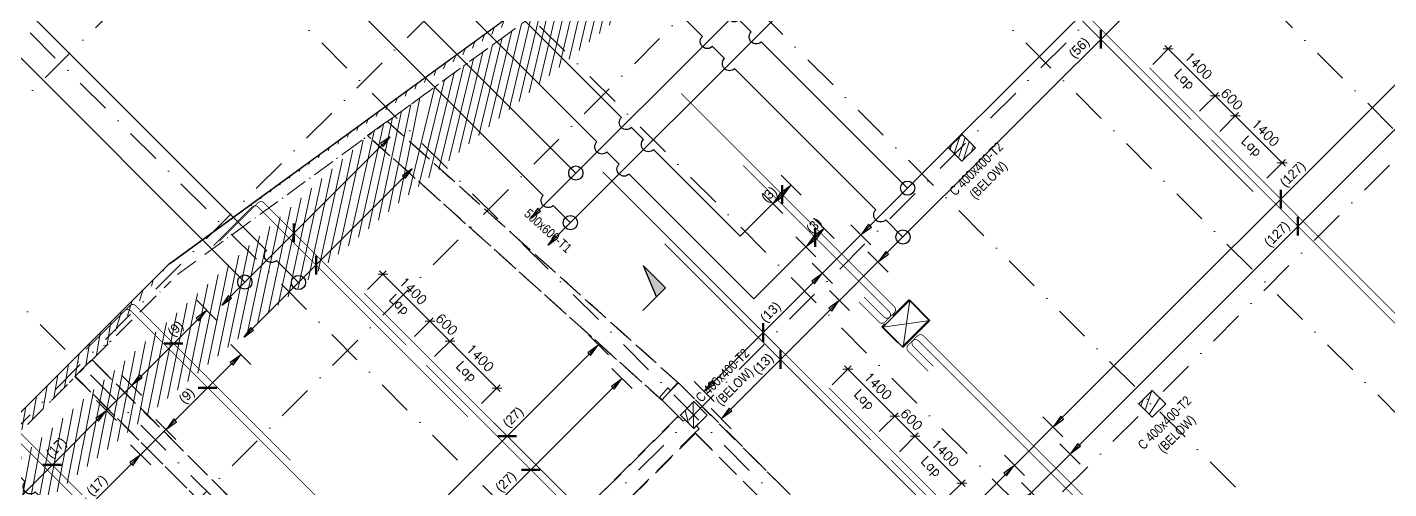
# Model space of a CAD drawing. Extents: x 660761725 to 1323371458, y 2734871439 to 5470067957.
# Drawn here: x 661740291 to 661769008, y 2735043546 to 2735053283 of the extents above; entities that cross this region are included whole.
import ezdxf

# ---------------------------------------------------------------- set-up
doc = ezdxf.new("R2010")
doc.units = 0
for name, pattern in [('AXES', [1.95, 1.2, -0.25, 0.25, -0.25]), ('Hidden', [714.375, 476.25, -238.125]), ('sbp_axis_short', [10, 5, -2.5, 0, -2.5])]:
    doc.linetypes.add(name, pattern=pattern)
doc.layers.add('A-DETL', color=5, linetype='Continuous', lineweight=9, true_color=0x0000ff)
for name, color, linetype, lineweight in [('A-FLOR-PATT', 7, 'Continuous', 15), ('A-GENM', 7, 'Continuous', 9), ('A-ROOF', 7, 'Continuous', 15), ('A-WALL', 7, 'Continuous', 15), ('S-BEAM', 7, 'Continuous', 15), ('S-BEAM-IDEN', 2, 'Continuous', 9), ('S-COLS-IDEN', 7, 'Continuous', 9), ('S-GRID', 7, 'Continuous', 9)]:
    doc.layers.add(name, color=color, linetype=linetype, lineweight=lineweight)
for name, color, linetype in [('S-AXIS', 20, 'AXES'), ('S-RBAR-T16', 201, 'Continuous'), ('S-RBAR-T20', 10, 'Continuous'), ('S-RDIMO', 8, 'Continuous'), ('S-SCEL-INDT', 222, 'Continuous')]:
    doc.layers.add(name, color=color, linetype=linetype)
doc.styles.add('Arial Narrow_1', font='ARIALN.TTF', dxfattribs={"height": 199.9999999999998})
doc.styles.add('ROMANS', font='romans.shx')
doc.dimstyles.new('S-DIMI-100', dxfattribs={"dimscale": 100, "dimtxt": 2, "dimasz": 1.5, "dimexe": 1, "dimexo": 1, "dimgap": 1, "dimtad": 1, "dimdec": 0, "dimzin": 12, "dimdsep": 46, "dimtxsty": 'ROMANS', "dimblk": 'ARCHTICK', "dimcen": 0.09, "dimdle": 1, "dimclrd": 8, "dimclre": 8, "dimclrt": 4, "dimadec": 0, "dimazin": 3, "dimtfac": 1, "dimtdec": 0, "dimtix": 1, "dimtmove": 1, "dimatfit": 3, "dimtolj": 1, "dimtzin": 0, "dimarcsym": 0})
pattern_1 = [(74.99999999999999, (0, 0), (-153.3407249233896, 41.08752341002518), [])]

# ---------------------------------------------------------------- blocks, each defined once
blk = doc.blocks.new('I am… All Range.')
at = {"layer": 'S-GRID', "color": 8, "linetype": 'sbp_axis_short', "lineweight": 13, "ltscale": 150}
for p, q in [((662613679.1571203, 2734523360.248725), (662679782.7279356, 2734589463.81954)), ((662618010.1861551, 2734519029.21969), (662684113.7569702, 2734585132.790505)), ((662622712.44625, 2734514326.959595), (662688816.0170653, 2734580430.53041)), ((662607615.8569804, 2734529423.548865), (662643100.4238242, 2734564908.115708)), ((662638694.7375193, 2734563892.988339), (662667314.0845935, 2734535273.641264)), ((662611009.9695301, 2734526029.436315), (662646494.6183763, 2734561514.085161)), ((662635724.8890384, 2734560923.139858), (662664344.2237372, 2734532303.805159)), ((662633250.0153042, 2734558448.266124), (662661869.4970862, 2734529828.784341)), ((662630775.1415697, 2734555973.392389), (662659394.7554803, 2734527353.778479)), ((662628300.2678357, 2734553498.518655), (662656919.881746, 2734524878.904745)), ((662625330.4193549, 2734550528.670175), (662653950.0332651, 2734521909.056264)), ((662622360.5708737, 2734547558.821693), (662650980.3147497, 2734518939.077817))]:
    blk.add_line(p, q, dxfattribs=at)
blk = doc.blocks.new('*U1141')
at = {"layer": 'S-SCEL-INDT'}
blk.add_line((-1.598034076772778e-05, -9.017526509425661), (-4.236298395894313e-05, 0), dxfattribs=at)
blk.add_lwpolyline([(-1.598034251388655e-05, -9.017526509426535), (-2.729673832266011e-05, -5.517526509764139), (8.74998401881464, -9.017498218424205), (-1.598034251388655e-05, -9.017526509426535)], dxfattribs=at)
blk.add_solid([(8.749984018815223, -9.017498218424496), (-1.598034076772778e-05, -9.017526509423043), (4.374978361036412, -7.267512364094754), (-2.729674239717861e-05, -5.517526509763265)], dxfattribs=at)
blk = doc.blocks.new('I am… Limitless.')
at = {"layer": 'S-SCEL-INDT', "xscale": 75.00000000000097, "yscale": 75.00000000000097, "zscale": 75.00000000000097, "rotation": 135.000370696447}
blk.add_blockref('*U1141', (662352103.8533266, 2734543608.857506), dxfattribs=at)
blk = doc.blocks.new('I am… Atomic.')
at = {"layer": 'A-FLOR-PATT', "transparency": 33554600}
h = blk.add_hatch(dxfattribs=at)
h.set_pattern_fill('ANSI31', color=8, scale=50, angle=30, style=0)
h.set_pattern_definition(pattern_1)
edge = h.paths.add_edge_path()
edge.add_line((662389967.6433319, 2734579123.010657), (662390007.8012236, 2734579503.468677))
edge.add_line((662342114.705975, 2734544592.546931), (662390007.8012234, 2734579503.468677))
edge.add_line((662363195.8073889, 2734559608.047176), (662389967.7690635, 2734579123.040917))
edge.add_line((662362417.6524743, 2734559040.823584), (662363719.8899552, 2734559990.06879))
edge.add_line((662346720.4841449, 2734547598.623516), (662362783.6519626, 2734559307.613063))
edge.add_line((662345821.5310795, 2734546943.346041), (662347578.010761, 2734548223.703842))
edge.add_line((662342292.6126368, 2734544370.997322), (662346307.4227723, 2734547297.529027))
edge.add_line((662325865.2845687, 2734528370.671522), (662342114.6925843, 2734544592.5523))
edge.add_line((662340490.7204528, 2734542572.157625), (662342149.9785906, 2734544228.604904))
edge.add_line((662339422.0417168, 2734541505.28928), (662341320.3495216, 2734543400.381265))
edge.add_line((662336597.6306283, 2734538685.662872), (662340136.8031961, 2734542218.839921))
edge.add_line((662332705.8949801, 2734534800.520002), (662336243.7133716, 2734538332.345168))
edge.add_line((662332253.0745114, 2734534348.466631), (662332782.9359009, 2734534877.430412))
edge.add_line((662326312.3910785, 2734528417.846987), (662332351.9776915, 2734534447.202265))
edge.add_line((662325865.2845687, 2734528370.671522), (662326312.3910785, 2734528417.846987))
h = blk.add_hatch(dxfattribs=at)
h.set_pattern_fill('ANSI31', color=8, scale=50, angle=30, style=0)
h.set_pattern_definition(pattern_1)
edge = h.paths.add_edge_path()
edge.add_line((662389967.6433319, 2734579123.010657), (662390007.8012236, 2734579503.468677))
edge.add_line((662390178.8400514, 2734578972.951882), (662393574.2351673, 2734576558.543434))
edge.add_line((662390389.9110394, 2734578822.862847), (662389967.7690635, 2734579123.040917))
edge.add_line((662401600.1085552, 2734571260.373601), (662390007.8012234, 2734579503.468677))
edge.add_line((662401045.2346829, 2734570742.112331), (662400996.5411683, 2734571280.666277))
edge.add_line((662400996.5411683, 2734571280.666277), (662391834.41239, 2734577795.702194))
edge.add_line((662401631.7932035, 2734570909.939), (662401600.1085552, 2734571260.373601))
edge.add_line((662398386.0115408, 2734568087.393885), (662401045.2346829, 2734570742.112331))
edge.add_line((662378065.801715, 2734545768.423274), (662383150.2610395, 2734551353.010825))
edge.add_line((662383150.2610395, 2734551353.010825), (662388234.7203641, 2734556937.598375))
edge.add_line((662388234.7203641, 2734556937.598375), (662393319.1796887, 2734562522.185926))
edge.add_line((662393319.1796887, 2734562522.185926), (662398403.6390133, 2734568106.773477))
edge.add_line((662377177.0145457, 2734544792.211362), (662378389.7704264, 2734546124.258873))
edge.add_line((662345219.5168241, 2734509691.243385), (662350637.7770958, 2734515642.46591))
edge.add_line((662350637.7770958, 2734515642.46591), (662356056.0373675, 2734521593.688435))
edge.add_line((662356056.0373675, 2734521593.688435), (662361474.2976393, 2734527544.91096))
edge.add_line((662361474.2976393, 2734527544.91096), (662366892.5579109, 2734533496.133485))
edge.add_line((662366892.5579109, 2734533496.133485), (662372310.8181826, 2734539447.35601))
edge.add_line((662372310.8181826, 2734539447.35601), (662377729.0784543, 2734545398.578536))
edge.add_line((662345267.5598451, 2734509156.384884), (662400082.3408674, 2734569362.972085))
edge.add_line((662401418.6805061, 2734570690.601139), (662400941.3227103, 2734570214.051982))
edge.add_line((662400082.3408674, 2734569362.972085), (662401631.7932035, 2734570909.939))
h = blk.add_hatch(dxfattribs=at)
h.set_pattern_fill('ANSI31', color=8, scale=50, angle=30, style=0)
h.set_pattern_definition(pattern_1)
edge = h.paths.add_edge_path()
edge.add_line((662345468.2720397, 2734510142.524049), (662345661.1307589, 2734509588.669044))
edge.add_line((662345219.5168241, 2734509691.243385), (662350637.7770958, 2734515642.46591))
edge.add_line((662350637.7770958, 2734515642.46591), (662356056.0373675, 2734521593.688435))
edge.add_line((662356056.0373675, 2734521593.688435), (662361474.2976393, 2734527544.91096))
edge.add_line((662361474.2976393, 2734527544.91096), (662366892.5579109, 2734533496.133485))
edge.add_line((662366892.5579109, 2734533496.133485), (662372310.8181826, 2734539447.35601))
edge.add_line((662372310.8181826, 2734539447.35601), (662377729.0784543, 2734545398.578536))
edge.add_line((662345267.5598451, 2734509156.384884), (662400082.3408674, 2734569362.972085))
h = blk.add_hatch(dxfattribs=at)
h.set_pattern_fill('ANSI31', color=8, scale=50, angle=30, style=0)
h.set_pattern_definition(pattern_1)
h.paths.add_polyline_path([(662358554.2694312, 2734547041.135511), (662358836.5993357, 2734546758.339421), (662359119.3843559, 2734547041.137244), (662358837.0544513, 2734547323.933334)])
h = blk.add_hatch(dxfattribs=at)
h.set_pattern_fill('ANSI31', color=8, scale=50, angle=30, style=0)
h.set_pattern_definition(pattern_1)
h.paths.add_polyline_path([(662362567.9684874, 2734541642.178336), (662362850.2918742, 2734541359.375729), (662363133.0834014, 2734541642.167034), (662362850.7600147, 2734541924.969641)])
h = blk.add_hatch(dxfattribs=at)
h.set_pattern_fill('ANSI31', color=8, scale=50, angle=30, style=0)
h.set_pattern_definition(pattern_1)
edge = h.paths.add_edge_path()
edge.add_line((662353234.2331089, 2734541176.761748), (662353463.320358, 2734541405.848836))
edge.add_line((662353006.0933819, 2734541297.493023), (662353180.0361847, 2734541123.254914))
edge.add_line((662353180.0361847, 2734541123.254914), (662353233.933755, 2734541177.061272))
edge.add_line((662352897.4059739, 2734541406.180452), (662353006.0933819, 2734541297.493023))
edge.add_line((662353180.1974845, 2734541688.971764), (662352897.4059739, 2734541406.180452))
edge.add_line((662353463.320358, 2734541405.848836), (662353180.1974845, 2734541688.971764))
at = {"layer": 'A-DETL', "color": 8, "linetype": 'Hidden', "lineweight": 9}
for p, q in [((662346720.4841449, 2734547598.623516), (662362783.6519626, 2734559307.613063)), ((662346298.6471646, 2734547301.045045), (662346711.3342683, 2734547602.289488)), ((662346711.3342683, 2734547602.289488), (662346720.4841449, 2734547598.623516)), ((662352840.0569016, 2734542092.301302), (662346711.3342683, 2734547602.289488)), ((662346720.4841449, 2734547598.623516), (662352842.3298832, 2734542094.822585)), ((662342292.6126368, 2734544370.997322), (662346307.4227723, 2734547297.529027)), ((662346307.4227723, 2734547297.529027), (662346298.6471646, 2734547301.045045)), ((662346298.6471646, 2734547301.045045), (662346362.3486897, 2734547243.774604)), ((662346370.6628408, 2734547240.673503), (662346307.4227723, 2734547297.529027)), ((662352507.9977173, 2734541722.947176), (662346415.1631265, 2734547200.665845)), ((662346417.6818635, 2734547194.027674), (662352505.8175863, 2734541720.528887)), ((662358837.0544513, 2734547323.933334), (662358554.2694312, 2734547041.135511)), ((662358816.4420059, 2734547332.191877), (662358837.0544513, 2734547323.933334)), ((662359119.3843559, 2734547041.137244), (662358837.0544513, 2734547323.933334)), ((662358533.3146224, 2734547049.531225), (662358554.2694312, 2734547041.135511)), ((662358554.2694312, 2734547041.135511), (662358836.5993357, 2734546758.339421)), ((662358836.5993357, 2734546758.339421), (662359119.3843559, 2734547041.137244)), ((662359119.2676377, 2734547041.184009), (662359099.5711249, 2734547049.075576)), ((662358816.4437414, 2734546766.414923), (662358836.4826176, 2734546758.386186)), ((662340490.7204528, 2734542572.157625), (662342149.9785906, 2734544228.604904)), ((662357715.1738346, 2734543834.912834), (662357148.9062397, 2734543269.604491)), ((662357727.724794, 2734543822.361866), (662357715.1738346, 2734543834.912834)), ((662357715.1738346, 2734543834.912834), (662357733.1519694, 2734543827.709749)), ((662357148.9062397, 2734543269.604491), (662357573.5902016, 2734542844.920238)), ((662357166.8843747, 2734543262.401406), (662357148.9062397, 2734543269.604491)), ((662357573.5902016, 2734542844.920238), (662357578.9471891, 2734542850.268151)), ((662357591.4512779, 2734542837.764053), (662357573.5902016, 2734542844.920238)), ((662340128.0735683, 2734542222.337516), (662340481.5629874, 2734542575.826638)), ((662340481.5629874, 2734542575.826638), (662340490.7204528, 2734542572.157625)), ((662347466.9521514, 2734535590.430546), (662340481.5629874, 2734542575.826638)), ((662340490.7204528, 2734542572.157625), (662347269.6578435, 2734535793.215594)), ((662336597.6306283, 2734538685.662872), (662340136.8031961, 2734542218.839921)), ((662340128.0735683, 2734542222.337516), (662346962.0582663, 2734535388.346041)), ((662346915.8904798, 2734535439.747996), (662340136.8031961, 2734542218.839921)), ((662352652.469562, 2734541883.554386), (662352856.9098378, 2734542087.986068)), ((662352842.3298832, 2734542094.822585), (662352691.476103, 2734541927.028944)), ((662352840.0569016, 2734542092.301302), (662352842.3298832, 2734542094.822585)), ((662352856.9098378, 2734542087.986068), (662352854.1594731, 2734542085.231205)), ((662364156.989607, 2734530781.92594), (662352854.1594731, 2734542085.231205)), ((662352856.9098378, 2734542087.986068), (662364159.7371086, 2734530784.677935)), ((662362850.7600147, 2734541924.969641), (662362567.9684874, 2734541642.178336)), ((662362830.1465198, 2734541933.228604), (662362850.7600147, 2734541924.969641)), ((662363133.0834014, 2734541642.167034), (662362850.7600147, 2734541924.969641)), ((662352507.9977173, 2734541722.947176), (662352505.8175863, 2734541720.528887)), ((662352506.2216402, 2734541720.978313), (662352507.9618316, 2734541722.913918)), ((662352511.1770595, 2734541726.483536), (662352507.9977173, 2734541722.947176)), ((662352508.689044, 2734541723.722769), (662352511.1770595, 2734541726.483536)), ((662352508.689044, 2734541723.722769), (662352913.9360678, 2734541318.45871)), ((662352859.4122636, 2734541378.233517), (662352511.1770595, 2734541726.483536)), ((662352512.4178143, 2734541727.870258), (662352511.2063366, 2734541726.522738)), ((662353180.1974845, 2734541688.971764), (662352897.4059739, 2734541406.180452)), ((662353168.3827652, 2734541693.705427), (662353180.1974845, 2734541688.971764)), ((662353463.320358, 2734541405.848836), (662353180.1974845, 2734541688.971764)), ((662362547.0126108, 2734541650.574477), (662362567.9684874, 2734541642.178336)), ((662362567.9684874, 2734541642.178336), (662362850.2918742, 2734541359.375729)), ((662362850.2918742, 2734541359.375729), (662363133.0834014, 2734541642.167034)), ((662363132.9666896, 2734541642.213795), (662363113.2691132, 2734541650.105788)), ((662352850.9508574, 2734541381.623648), (662347261.1964372, 2734535796.605725)), ((662347269.6578435, 2734535793.215594), (662352859.4122636, 2734541378.233517)), ((662352955.2565506, 2734541277.13649), (662352850.9508574, 2734541381.623648)), ((662352850.9508574, 2734541381.623648), (662352859.4122636, 2734541378.233517)), ((662352885.2488562, 2734541411.0513), (662352897.4059739, 2734541406.180452)), ((662352897.4059739, 2734541406.180452), (662353006.0933819, 2734541297.493023)), ((662353234.2331089, 2734541176.761748), (662353463.320358, 2734541405.848836)), ((662353463.320358, 2734541405.848836), (662353451.5053586, 2734541410.582611)), ((662362830.1352042, 2734541367.451661), (662362850.1751623, 2734541359.42249)), ((662345828.0583968, 2734533658.573791), (662353293.3774755, 2734541117.567106)), ((662353006.0933819, 2734541297.493023), (662352955.2565506, 2734541277.13649)), ((662353006.0933819, 2734541297.493023), (662353180.0361847, 2734541123.254914)), ((662353168.3714496, 2734541127.928484), (662353179.9194729, 2734541123.301675)), ((662353180.0361847, 2734541123.254914), (662353233.933755, 2734541177.061272)), ((662353204.5516435, 2734541027.830918), (662353293.7947104, 2734541117.149634)), ((662353233.933755, 2734541177.061272), (662353234.2331089, 2734541176.761748)), ((662353293.7947104, 2734541117.149634), (662353234.2331089, 2734541176.761748)), ((662353293.7947104, 2734541117.149634), (662353293.3774755, 2734541117.567106)), ((662353213.3081869, 2734541024.322538), (662347623.5611768, 2734535439.312018)), ((662353204.5516435, 2734541027.830918), (662353213.3081869, 2734541024.322538)), ((662357614.692152, 2734536617.505022), (662353204.5516435, 2734541027.830918)), ((662353213.3081869, 2734541024.322538), (662357561.5727153, 2734536675.873019))]:
    blk.add_line(p, q, dxfattribs=at)
at = {"layer": 'A-GENM', "color": 8}
for p, q in [((662357734.6304992, 2734543827.117364), (662357592.532525, 2734542837.330843)), ((662357169.0474447, 2734543261.534754), (662358158.1155794, 2734543402.913453))]:
    blk.add_line(p, q, dxfattribs=at)
at = {"layer": 'A-ROOF', "color": 8, "lineweight": 13}
for p, q in [((662389680.6962347, 2734579264.969228), (662342118.9841868, 2734544586.677794)), ((662342114.69258, 2734544592.552298), (662325865.2845687, 2734528370.671522)), ((662357166.8843747, 2734543262.401406), (662357733.1519694, 2734543827.709749)), ((662358139.8577964, 2734543410.228581), (662357727.7598732, 2734543822.326787)), ((662357733.1519694, 2734543827.709749), (662358157.8359314, 2734543403.025496)), ((662358157.5996741, 2734543402.789639), (662357592.8170696, 2734542838.963771)), ((662357597.031894, 2734542868.32222), (662358128.1961162, 2734543398.586656)), ((662358128.3131882, 2734543398.70353), (662358139.8577964, 2734543410.228581)), ((662358157.8359314, 2734543403.025496), (662358139.8577964, 2734543410.228581)), ((662358157.8359314, 2734543403.025496), (662358157.7167461, 2734543402.906513)), ((662357591.5683366, 2734542837.717153), (662357166.8843747, 2734543262.401406)), ((662357578.9822979, 2734542850.3032), (662357596.9148962, 2734542868.205421)), ((662357592.700072, 2734542838.846971), (662357591.5683366, 2734542837.717153))]:
    blk.add_line(p, q, dxfattribs=at)
at = {"layer": 'A-WALL', "color": 8, "lineweight": 13}
for p, q in [((662342114.705975, 2734544592.546931), (662390007.8012234, 2734579503.468677)), ((662325865.2845687, 2734528370.671522), (662342114.6925843, 2734544592.5523))]:
    blk.add_line(p, q, dxfattribs=at)
at = {"layer": 'S-BEAM', "color": 8, "lineweight": 13}
for p, q in [((662352634.6100903, 2734541978.244786), (662352455.5910224, 2734541779.122934)), ((662352512.5089631, 2734541727.95123), (662352691.4509238, 2734541926.987316)), ((662352691.4509238, 2734541926.987316), (662352634.6100903, 2734541978.244786)), ((662352455.5412914, 2734541779.06777), (662352455.5910224, 2734541779.122934)), ((662352512.4592535, 2734541727.89609), (662352455.5412914, 2734541779.06777)), ((662352512.5089631, 2734541727.95123), (662352455.5910224, 2734541779.122934)), ((662352512.5089631, 2734541727.95123), (662352512.4592535, 2734541727.89609))]:
    blk.add_line(p, q, dxfattribs=at)
at = {"layer": 'S-BEAM-IDEN', "color": 8, "insert": (662349718.625302, 2734545775.691525), "char_height": 199.9999999999998, "width": 1539.239999999998, "attachment_point": 1, "rotation": 318.0457169572411, "style": 'Arial Narrow_1'}
blk.add_mtext('500x600-T1', dxfattribs=at)
at = {"layer": 'S-COLS-IDEN', "color": 8, "char_height": 199.9999999999998, "attachment_point": 1, "rotation": 44.99999999999995, "style": 'Arial Narrow_1'}
for s, insert, width in [('C 400x400-T2', (662358551.5272677, 2734546155.186525), 1819.830624999998), ('(BELOW)', (662358972.4767734, 2734546089.705491), 1218.564999999999), ('C 400x400-T2', (662353197.2036414, 2734541800.596994), 1819.830624999998), ('(BELOW)', (662353618.1531471, 2734541735.11596), 1218.564999999999), ('C 400x400-T2', (662362523.9948907, 2734540800.585989), 1819.830624999998), ('(BELOW)', (662362944.9443963, 2734540735.104955), 1218.564999999999)]:
    blk.add_mtext(s, dxfattribs=dict(at, insert=insert, width=width))
blk = doc.blocks.new('_ARCHTICK')
at = {"color": 0, "linetype": 'ByBlock', "const_width": 0.15}
blk.add_lwpolyline([(-0.5, -0.5), (0.5, 0.5)], dxfattribs=at)
blk = doc.blocks.new('*D356')
at = {"layer": 'S-RBAR-T16', "color": 8, "lineweight": -2, "transparency": 16777216}
for p, q in [((661765442.9104965, 2735051084.951797), (661765840.7091074, 2735051482.75014)), ((661766830.6582924, 2735050351.378884), (661765699.2877512, 2735051482.750188)), ((661766432.8600634, 2735050095.002232), (661766830.6583401, 2735050492.80024))]:
    blk.add_line(p, q, dxfattribs=at)
at = {"layer": 'S-RBAR-T16', "color": 8, "lineweight": -2, "transparency": 16777216, "xscale": 150, "yscale": 150, "zscale": 150}
for p, rotation in [((661765769.9984055, 2735051412.039486), 134.9999806816024), ((661766759.9476382, 2735050422.089586), 314.9999806816024)]:
    blk.add_blockref('_ARCHTICK', p, dxfattribs=dict(at, rotation=rotation))
at = {"layer": 'S-RBAR-T16', "color": 4, "transparency": 16777216, "char_height": 200, "attachment_point": 5, "rotation": 314.99998068160244, "style": 'ROMANS'}
for s, insert in [('\\A1;1400', (661766406.3944257, 2735051058.485845)), ('\\A1;Lap', (661766099.9813839, 2735050752.073009))]:
    blk.add_mtext(s, dxfattribs=dict(at, insert=insert))
blk = doc.blocks.new('*D357')
at = {"layer": 'S-RBAR-T16', "color": 8, "lineweight": -2, "transparency": 16777216}
for p, q in [((661764028.6970128, 2735052499.165294), (661764426.4956788, 2735052896.963691)), ((661765416.4447186, 2735051765.59258), (661764285.0743223, 2735052896.963739)), ((661765018.6464276, 2735051509.215866), (661765416.4447665, 2735051907.013936))]:
    blk.add_line(p, q, dxfattribs=at)
at = {"layer": 'S-RBAR-T16', "color": 8, "lineweight": -2, "transparency": 16777216, "xscale": 150, "yscale": 150, "zscale": 150}
for p, rotation in [((661764355.7849766, 2735052826.253037), 134.9999806816024), ((661765345.7340643, 2735051836.303282), 314.9999806816024)]:
    blk.add_blockref('_ARCHTICK', p, dxfattribs=dict(at, rotation=rotation))
at = {"layer": 'S-RBAR-T16', "color": 4, "transparency": 16777216, "char_height": 200, "attachment_point": 5, "rotation": 314.99998068160244, "style": 'ROMANS'}
for s, insert in [('\\A1;1400', (661764992.1809243, 2735052472.699468)), ('\\A1;Lap', (661764685.7678825, 2735052166.286633))]:
    blk.add_mtext(s, dxfattribs=dict(at, insert=insert))
blk = doc.blocks.new('*D358')
at = {"layer": 'S-RBAR-T16', "color": 8, "lineweight": -2, "transparency": 16777216}
for p, q in [((661765345.7343366, 2735051836.303554), (661765239.6683552, 2735051942.369606)), ((661765018.6464276, 2735051509.215866), (661765416.4450386, 2735051907.014208)), ((661765769.9982619, 2735051412.039342), (661765345.7343366, 2735051836.303554)), ((661765442.9104965, 2735051084.951797), (661765840.7089639, 2735051482.749997)), ((661765769.9982619, 2735051412.039342), (661765876.0642433, 2735051305.973289))]:
    blk.add_line(p, q, dxfattribs=at)
at = {"layer": 'S-RBAR-T16', "color": 8, "lineweight": -2, "transparency": 16777216, "xscale": 150, "yscale": 150, "zscale": 150}
for p, rotation in [((661765345.7343366, 2735051836.303554), 314.9999806816024), ((661765769.9982619, 2735051412.039342), 134.9999806816024)]:
    blk.add_blockref('_ARCHTICK', p, dxfattribs=dict(at, rotation=rotation))
at = {"layer": 'S-RBAR-T16', "color": 4, "transparency": 16777216, "insert": (661765699.2877032, 2735051765.592756), "char_height": 200, "attachment_point": 5, "rotation": 314.99998068160244, "style": 'ROMANS'}
blk.add_mtext('\\A1;600', dxfattribs=at)
blk = doc.blocks.new('*D365')
at = {"layer": 'S-RBAR-T16', "color": 8, "lineweight": -2, "transparency": 16777216}
for p, q in [((661758685.8578156, 2735044328.085843), (661759083.6564258, 2735044725.884185)), ((661760073.6056108, 2735043594.512928), (661758942.2350696, 2735044725.884233)), ((661759675.8073823, 2735043338.136277), (661760073.6056585, 2735043735.934285))]:
    blk.add_line(p, q, dxfattribs=at)
at = {"layer": 'S-RBAR-T16', "color": 8, "lineweight": -2, "transparency": 16777216, "xscale": 150, "yscale": 150, "zscale": 150}
for p, rotation in [((661759012.9457239, 2735044655.173531), 134.9999806816024), ((661760002.8949566, 2735043665.22363), 314.9999806816024)]:
    blk.add_blockref('_ARCHTICK', p, dxfattribs=dict(at, rotation=rotation))
at = {"layer": 'S-RBAR-T16', "color": 4, "transparency": 16777216, "char_height": 200, "attachment_point": 5, "rotation": 314.99998068160244, "style": 'ROMANS'}
for s, insert in [('\\A1;1400', (661759649.3417441, 2735044301.619889)), ('\\A1;Lap', (661759342.9287022, 2735043995.207054))]:
    blk.add_mtext(s, dxfattribs=dict(at, insert=insert))
blk = doc.blocks.new('*D366')
at = {"layer": 'S-RBAR-T16', "color": 8, "lineweight": -2, "transparency": 16777216}
for p, q in [((661757271.6443322, 2735045742.299339), (661757669.4429977, 2735046140.097736)), ((661758659.3920379, 2735045008.726625), (661757528.0216415, 2735046140.097784)), ((661758261.5937467, 2735044752.34991), (661758659.3920856, 2735045150.147981))]:
    blk.add_line(p, q, dxfattribs=at)
at = {"layer": 'S-RBAR-T16', "color": 8, "lineweight": -2, "transparency": 16777216, "xscale": 150, "yscale": 150, "zscale": 150}
for p, rotation in [((661757598.7322958, 2735046069.387082), 134.9999806816024), ((661758588.6813836, 2735045079.437327), 314.9999806816024)]:
    blk.add_blockref('_ARCHTICK', p, dxfattribs=dict(at, rotation=rotation))
at = {"layer": 'S-RBAR-T16', "color": 4, "transparency": 16777216, "char_height": 200, "attachment_point": 5, "rotation": 314.99998068160244, "style": 'ROMANS'}
for s, insert in [('\\A1;1400', (661758235.1282437, 2735045715.833513)), ('\\A1;Lap', (661757928.7152019, 2735045409.420678))]:
    blk.add_mtext(s, dxfattribs=dict(at, insert=insert))
blk = doc.blocks.new('*D367')
at = {"layer": 'S-RBAR-T16', "color": 8, "lineweight": -2, "transparency": 16777216}
for p, q in [((661758261.5937467, 2735044752.34991), (661758659.3923576, 2735045150.148253)), ((661758588.6816556, 2735045079.437599), (661758482.6156743, 2735045185.503652)), ((661759012.9455808, 2735044655.173388), (661758588.6816556, 2735045079.437599)), ((661758685.8578156, 2735044328.085843), (661759083.6562828, 2735044725.884042)), ((661759012.9455808, 2735044655.173388), (661759119.0115622, 2735044549.107335))]:
    blk.add_line(p, q, dxfattribs=at)
at = {"layer": 'S-RBAR-T16', "color": 8, "lineweight": -2, "transparency": 16777216, "xscale": 150, "yscale": 150, "zscale": 150}
for p, rotation in [((661758588.6816556, 2735045079.437599), 314.9999806816024), ((661759012.9455808, 2735044655.173388), 134.9999806816024)]:
    blk.add_blockref('_ARCHTICK', p, dxfattribs=dict(at, rotation=rotation))
at = {"layer": 'S-RBAR-T16', "color": 4, "transparency": 16777216, "insert": (661758942.2350221, 2735045008.726802), "char_height": 200, "attachment_point": 5, "rotation": 314.99998068160244, "style": 'ROMANS'}
blk.add_mtext('\\A1;600', dxfattribs=at)
blk = doc.blocks.new('*D374')
at = {"layer": 'S-RBAR-T16', "color": 8, "lineweight": -2, "transparency": 16777216}
for p, q in [((661748880.9370431, 2735046333.28266), (661749278.7356545, 2735046731.081002)), ((661750268.6848395, 2735045599.709746), (661749137.3142983, 2735046731.08105)), ((661749870.8866103, 2735045343.333094), (661750268.6848872, 2735045741.131102))]:
    blk.add_line(p, q, dxfattribs=at)
at = {"layer": 'S-RBAR-T16', "color": 8, "lineweight": -2, "transparency": 16777216, "xscale": 150, "yscale": 150, "zscale": 150}
for p, rotation in [((661749208.0249525, 2735046660.370348), 134.9999806816024), ((661750197.9741852, 2735045670.420448), 314.9999806816024)]:
    blk.add_blockref('_ARCHTICK', p, dxfattribs=dict(at, rotation=rotation))
at = {"layer": 'S-RBAR-T16', "color": 4, "transparency": 16777216, "char_height": 200, "attachment_point": 5, "rotation": 314.99998068160244, "style": 'ROMANS'}
for s, insert in [('\\A1;1400', (661749844.4209728, 2735046306.816707)), ('\\A1;Lap', (661749538.007931, 2735046000.403872))]:
    blk.add_mtext(s, dxfattribs=dict(at, insert=insert))
blk = doc.blocks.new('*D375')
at = {"layer": 'S-RBAR-T16', "color": 8, "lineweight": -2, "transparency": 16777216}
for p, q in [((661747466.7235599, 2735047747.496156), (661747864.5222249, 2735048145.294553)), ((661748854.471265, 2735047013.923441), (661747723.1008687, 2735048145.2946)), ((661748456.6729742, 2735046757.546727), (661748854.4713126, 2735047155.344797))]:
    blk.add_line(p, q, dxfattribs=at)
at = {"layer": 'S-RBAR-T16', "color": 8, "lineweight": -2, "transparency": 16777216, "xscale": 150, "yscale": 150, "zscale": 150}
for p, rotation in [((661747793.811523, 2735048074.583899), 134.9999806816024), ((661748783.7606107, 2735047084.634143), 314.9999806816024)]:
    blk.add_blockref('_ARCHTICK', p, dxfattribs=dict(at, rotation=rotation))
at = {"layer": 'S-RBAR-T16', "color": 4, "transparency": 16777216, "char_height": 200, "attachment_point": 5, "rotation": 314.99998068160244, "style": 'ROMANS'}
for s, insert in [('\\A1;1400', (661748430.2074708, 2735047721.030329)), ('\\A1;Lap', (661748123.794429, 2735047414.617494))]:
    blk.add_mtext(s, dxfattribs=dict(at, insert=insert))
blk = doc.blocks.new('*D376')
at = {"layer": 'S-RBAR-T16', "color": 8, "lineweight": -2, "transparency": 16777216}
for p, q in [((661748456.6729742, 2735046757.546727), (661748854.4715852, 2735047155.34507)), ((661748783.7608832, 2735047084.634416), (661748677.6949018, 2735047190.700469)), ((661749208.0248085, 2735046660.370204), (661748783.7608832, 2735047084.634416)), ((661748880.9370431, 2735046333.28266), (661749278.7355105, 2735046731.080858)), ((661749208.0248085, 2735046660.370204), (661749314.0907899, 2735046554.304151))]:
    blk.add_line(p, q, dxfattribs=at)
at = {"layer": 'S-RBAR-T16', "color": 8, "lineweight": -2, "transparency": 16777216, "xscale": 150, "yscale": 150, "zscale": 150}
for p, rotation in [((661748783.7608832, 2735047084.634416), 314.9999806816024), ((661749208.0248085, 2735046660.370204), 134.9999806816024)]:
    blk.add_blockref('_ARCHTICK', p, dxfattribs=dict(at, rotation=rotation))
at = {"layer": 'S-RBAR-T16', "color": 4, "transparency": 16777216, "insert": (661749137.3142498, 2735047013.923618), "char_height": 200, "attachment_point": 5, "rotation": 314.99998068160244, "style": 'ROMANS'}
blk.add_mtext('\\A1;600', dxfattribs=at)
blk = doc.blocks.new('CADF_02')
at = {"color": 0}
blk.add_lwpolyline([(0, 0), (2.5, -0.4166666679084301), (2.5, 0.4166666679084301)], close=True, dxfattribs=at)
blk = doc.blocks.new('cadf_03')
at = {"color": 8}
blk.add_lwpolyline([(-3.725290298461914e-09, 2.99999999627471), (3.725290298461914e-09, -3.000000007450581)], dxfattribs=at)
blk.add_blockref('CADF_02', (0.2513523101806641, 0), dxfattribs=at)
blk = doc.blocks.new('cadf_04')
at = {"color": 8, "const_width": 0.5000000000000002}
blk.add_lwpolyline([(1.414213560521603, 1.414213564246893), (-1.414213556796312, -1.414213556796312)], dxfattribs=at)

msp = doc.modelspace()

# ---------------------------------------------------------------- linework, layer by layer
at = {"layer": 'S-RBAR-T20', "linetype": 'Hidden', "const_width": 16}
for points in [[(661759183.8807907, 2735056990.34866), (661764841.5028088, 2735051332.726558)], [(661760492.0771686, 2735055470.118064), (661766149.7005411, 2735049812.49469)], [(661763957.5921769, 2735052428.7171), (661770432.9909052, 2735045953.133444)], [(661765265.7863443, 2735050908.481957), (661771741.1852181, 2735044432.898157)], [(661752426.7149825, 2735050233.758945), (661758084.7811586, 2735044575.536409)], [(661753734.9092227, 2735048713.523731), (661759392.9754713, 2735043055.301122)], [(661747396.1645111, 2735047676.6629), (661754291.0552212, 2735040781.581651)], [(661748704.3586788, 2735046156.427759), (661755599.2495339, 2735039261.346364)], [(661757200.6957234, 2735045671.672135), (661763676.093223, 2735039196.089709)], [(661758508.889891, 2735044151.436994), (661764984.2875354, 2735037675.854422)]]:
    msp.add_lwpolyline(points, dxfattribs=at)
for points in [[(661754079.904795, 2735051886.985092), (661758580.12779, 2735047386.637734, -0.4142135623730951), (661758580.1260948, 2735047263.954708), (661758486.0795935, 2735047169.910806, -0.4142135623730951), (661758363.396567, 2735047169.912501), (661757938.0777152, 2735047595.243107)], [(661755388.0338928, 2735050366.684879), (661758474.0629386, 2735047280.570551, -0.4142135623730951), (661758474.0612434, 2735047157.887525), (661758380.0147421, 2735047063.843623, -0.4142135623730951), (661758257.3317156, 2735047063.845318), (661757832.0128638, 2735047489.175924)], [(661744221.6322496, 2735048675.770448), (661745035.8657082, 2735049490.003906, -0.4142135623730951), (661745158.5487348, 2735049490.003906), (661749587.9598004, 2735045060.59284)], [(661744344.2708775, 2735048765.165955), (661745158.5043361, 2735049579.399414, -0.4142135623730951), (661745281.1873627, 2735049579.399414), (661748279.7620682, 2735046580.824708)], [(661741535.0185535, 2735046488.239393), (661742349.0752354, 2735047302.296075, -0.4142135623730951), (661742471.7582617, 2735047302.296075), (661747150.7374325, 2735042623.316904)], [(661741641.1254961, 2735046594.166586), (661742455.182178, 2735047408.223268, -0.4142135623730951), (661742577.8652043, 2735047408.223268), (661745842.5397, 2735044143.548772)], [(661759401.3491819, 2735046131.931201), (661758976.0303301, 2735046557.261806, -0.4142135623730951), (661758976.0320252, 2735046679.944833), (661759070.0785265, 2735046773.988736, -0.4142135623730951), (661759192.7615533, 2735046773.987041), (661765223.2727351, 2735040743.303227)], [(661759295.3482358, 2735046025.930253), (661758870.029384, 2735046451.260859, -0.4142135623730951), (661758870.0310792, 2735046573.943886), (661758964.0775805, 2735046667.987788, -0.4142135623730951), (661759086.7606068, 2735046667.986094), (661766531.4670478, 2735039223.06794)], [(661738977.4333017, 2735043930.651811), (661739791.4899836, 2735044744.708492, -0.4142135623730951), (661739914.1730099, 2735044744.708492), (661744593.1791214, 2735040065.702381)], [(661739083.5402443, 2735044036.579003), (661739897.5969262, 2735044850.635685, -0.4142135623730951), (661740020.2799525, 2735044850.635685), (661743284.9813889, 2735041585.934248)]]:
    msp.add_lwpolyline(points, format="xyb", dxfattribs=at)
at = {"layer": 'S-RDIMO'}
for p, q in [((661788616.5770352, 2735071543.050987), (661761924.8927772, 2735044851.368295)), ((661788977.5868919, 2735070970.027205), (661762285.5222929, 2735044278.724865)), ((661750910.4354722, 2735049256.047322), (661765835.7427685, 2735064181.353743)), ((661766196.7300105, 2735063608.332364), (661751271.4231526, 2735048683.025507)), ((661751861.1883879, 2735050206.800182), (661741179.1034634, 2735060888.885732)), ((661757873.3092711, 2735048903.065653), (661769493.6031263, 2735060523.422124)), ((661758234.305403, 2735048330.054722), (661769854.7911252, 2735059950.219321)), ((661744880.2955127, 2735047907.101129), (661736538.807295, 2735056248.589836)), ((661747946.8499378, 2735050973.655582), (661744392.645904, 2735047419.451548)), ((661744858.1423883, 2735046741.920929), (661748412.3464216, 2735050296.124962)), ((661756403.572796, 2735049948.597549), (661756016.8544331, 2735049561.882362)), ((661757101.99901, 2735049038.017069), (661756715.2768918, 2735048651.305637)), ((661757062.2472034, 2735048092.025998), (661757873.3092712, 2735048903.065653)), ((661756715.2768915, 2735048651.305637), (661755617.4111388, 2735047553.439949)), ((661757423.2456236, 2735047519.017356), (661758234.3054026, 2735048330.054722)), ((661754568.3274099, 2735045598.147283), (661757062.2472034, 2735048092.025998)), ((661754929.3243204, 2735045025.135573), (661757423.2456236, 2735047519.017356)), ((661744077.4775035, 2735047310.355901), (661742494.679032, 2735045727.55743)), ((661752339.2103692, 2735046581.331431), (661746990.0019205, 2735041232.270803)), ((661744797.713682, 2735046378.085586), (661743214.9152104, 2735044795.287114)), ((661742494.679032, 2735045727.55743), (661741962.5887066, 2735045195.467104)), ((661752837.0302815, 2735045871.492939), (661747487.8218325, 2735040522.432312)), ((661741962.5887065, 2735045195.467103), (661738597.3664032, 2735041830.244801)), ((661743214.9152102, 2735044795.287114), (661742682.824886, 2735044263.196789)), ((661761924.892777, 2735044851.368294), (661761113.8468403, 2735044040.322405)), ((661762285.5222929, 2735044278.724865), (661761474.464799, 2735043467.690533)), ((661761113.84684, 2735044040.322405), (661758619.9066896, 2735041546.453475))]:
    msp.add_line(p, q, dxfattribs=at)
for points in [[(661758858.7882954, 2735049888.607916), (661755773.9630362, 2735052973.433356, -1), (661755561.8310081, 2735053185.565397), (661755306.9584279, 2735053440.437992, -1), (661755094.8263998, 2735053652.570032), (661744518.8074901, 2735064228.589562)], [(661758761.5118133, 2735048856.94066), (661758400.4161872, 2735049218.042803, -1), (661758188.2860672, 2735049430.176752), (661755209.5231328, 2735052408.993453, -1), (661754997.393013, 2735052621.127402), (661754742.5227091, 2735052876.002306, -1), (661754530.3925892, 2735053088.136255), (661743954.4688159, 2735063664.250922)], [(661755328.6242799, 2735048873.678037), (661753501.4156766, 2735050700.886747, -1), (661753289.2836485, 2735050913.018788), (661753034.4113771, 2735051167.891074, -1), (661752822.279349, 2735051380.023115), (661742246.2604386, 2735061956.042645)], [(661755617.4111387, 2735047553.439949), (661752985.6900704, 2735050185.161171, -1), (661752773.5580422, 2735050397.293212), (661752518.6857706, 2735050652.165498, -1), (661752306.5537424, 2735050864.297539), (661741730.5348327, 2735061440.317069)], [(661751747.9049468, 2735049159.507273), (661751386.9662237, 2735049520.446017, -1), (661751174.8341956, 2735049732.578058), (661740598.815285, 2735060308.597588)], [(661746013.9471722, 2735047897.725853), (661745548.4997215, 2735048363.173331, -1), (661745336.3676934, 2735048575.305372), (661737100.9455204, 2735056810.728028)], [(661744245.5521544, 2735039695.93706), (661741286.6247594, 2735042654.864629, -1), (661741074.4927313, 2735042866.99667), (661740460.3715371, 2735043481.1179, -1), (661740248.2395089, 2735043693.24994), (661732115.8535635, 2735051825.636364)]]:
    msp.add_lwpolyline(points, format="xyb", dxfattribs=at)
for points in [[(661756016.8415388, 2735049561.895256), (661755328.6242797, 2735048873.678037)], [(661742682.8248856, 2735044263.19679), (661739317.6025815, 2735040897.974486)]]:
    msp.add_lwpolyline(points, dxfattribs=at)
for centre in [(661751861.1882118, 2735050206.800357), (661758858.8170832, 2735049888.579127), (661751747.9047705, 2735049159.507449), (661758761.3205478, 2735048857.131927), (661744880.2954065, 2735047907.101233), (661746013.9470663, 2735047897.725958)]:
    msp.add_circle(centre, 150.000000263009, dxfattribs=at)

# ---------------------------------------------------------------- block references
at = {"layer": 'S-AXIS'}
for name, p in [('I am… All Range.', (-886040.414914608, 503695.4297404289)), ('I am… Atomic.', (-598829.7953836918, 503695.4297404289)), ('I am… Limitless.', (-598829.7953836918, 503695.4297404289))]:
    msp.add_blockref(name, p, dxfattribs=at)
at = {"layer": 'S-RDIMO'}
for name, p, xscale, yscale, zscale, rotation in [('cadf_04', (661762933.2878829, 2735053028.90735), 99.99999999999984, 99.99999999999984, 99.99999999999984, 224.9999999987028), ('CADF_02', (661747946.8499378, 2735050973.655582), 100, 100, 100, 225.0000000038434), ('CADF_02', (661748412.3464216, 2735050296.124962), 100, 100, 100, 225.0000000019217), ('cadf_03', (661756016.8415388, 2735049561.895257), 100, 100, 100, 44.99999831165007), ('cadf_04', (661756211.391532, 2735049756.445239), 100, 100, 100, 224.9992084159453), ('cadf_03', (661756403.5553461, 2735049948.614999), 99.99999999999996, 99.99999999999996, 99.99999999999996, 224.99999831165), ('cadf_04', (661766730.2220072, 2735049656.008087), 99.99999999999892, 100, 100, 224.9999983192788), ('CADF_02', (661750910.4354722, 2735049256.047322), 100, 100, 100, 44.99999832051729), ('cadf_04', (661745916.8905658, 2735048943.69621), 100, 100, 100, 225.0000000022406), ('cadf_03', (661756715.2768915, 2735048651.305637), 100, 100, 100, 44.99920834529642), ('cadf_04', (661756909.3387051, 2735048845.362088), 100, 100, 100, 224.9992084159454), ('cadf_03', (661757101.99901, 2735049038.017069), 100, 100, 100, 224.9992083452964), ('cadf_03', (661757873.3092712, 2735048903.065653), 100, 100, 100, 45.00009264654643), ('cadf_04', (661767091.1472768, 2735049082.958134), 99.99999999999892, 100, 100, 224.9999983192788), ('CADF_02', (661751271.4231526, 2735048683.025507), 100, 100, 100, 44.99999999908474), ('cadf_04', (661746382.3870502, 2735048266.165591), 100, 100, 100, 45.00000000168234), ('cadf_03', (661758234.3054026, 2735048330.054722), 100, 100, 100, 44.99920832681507), ('cadf_03', (661757062.2472034, 2735048092.025998), 100, 100, 100, 224.9999983188048), ('CADF_02', (661744392.6459044, 2735047419.451549), 100, 100, 100, 45.00000000384341), ('cadf_03', (661757423.2456236, 2735047519.017356), 100, 100, 100, 224.9999983181867), ('cadf_03', (661744077.4775035, 2735047310.355901), 100, 100, 100, 224.9999999978423), ('cadf_04', (661755815.2904754, 2735046845.089808), 100, 100, 100, 224.9992084159453), ('cadf_04', (661743376.6051576, 2735046609.483334), 100.0000000000015, 100, 99.99999999999996, 134.9999982979323), ('CADF_02', (661744858.1423885, 2735046741.920929), 100, 100, 100, 45.00000000192175), ('cadf_03', (661752339.2103693, 2735046581.331431), 100, 100, 100, 224.9992083289698), ('cadf_03', (661744797.7136819, 2735046378.085586), 100, 100, 100, 225.0000000043152), ('cadf_04', (661756176.2796476, 2735046272.085839), 99.99999999999953, 99.99999999999953, 99.99999999999953, 224.9999999987026), ('cadf_03', (661742494.679032, 2735045727.55743), 99.99999999999996, 99.99999999999996, 99.99999999999996, 44.99999999784237), ('cadf_04', (661744095.3928537, 2735045678.661504), 100.0000000000015, 100, 99.99999999999996, 134.9999982979323), ('cadf_03', (661752837.0302814, 2735045871.492939), 100, 100, 100, 224.9992083232237), ('cadf_03', (661754568.3274099, 2735045598.147283), 100, 100, 100, 44.99999831880474), ('cadf_03', (661741962.5887065, 2735045195.467103), 100, 100, 100, 224.9999999969555), ('cadf_03', (661754929.3243204, 2735045025.135573), 100, 100, 100, 44.99999831818668), ('cadf_03', (661743214.9152102, 2735044795.287114), 100, 100, 100, 45.00000000431526), ('cadf_03', (661761924.892777, 2735044851.368294), 100, 100, 100, 44.99999832006877), ('cadf_04', (661750415.2916979, 2735044657.452301), 100.0000000000015, 100, 99.99999999999996, 134.9999982979323), ('cadf_03', (661742682.8248856, 2735044263.19679), 100, 100, 100, 225.0000000000001), ('cadf_03', (661762285.5222929, 2735044278.724865), 100, 100, 100, 44.99918187567963), ('cadf_04', (661740819.0187403, 2735044051.896917), 100.0000000000015, 100, 99.99999999999996, 134.9999982979323), ('cadf_04', (661750913.1047865, 2735043947.62061), 99.9999999839929, 100, 100, 314.9992083199888), ('cadf_03', (661761113.8468398, 2735044040.322405), 100, 100, 100, 224.9991818796287), ('cadf_03', (661761474.464799, 2735043467.690533), 100, 100, 100, 225.0090020449424)]:
    msp.add_blockref(name, p, dxfattribs=dict(at, xscale=xscale, yscale=yscale, zscale=zscale, rotation=rotation))

# ---------------------------------------------------------------- texts
for s, rotation, p in [('(56)', 44.99920832769672, (661762377.1402205, 2735052614.150428)), ('(127)', 44.9999983198129, (661766828.016372, 2735049895.912953)), ('(3)', 44.99999831165005, (661755887.4461489, 2735049573.940204)), ('(3)', 44.9992083717891, (661756837.9282498, 2735048915.373009)), ('(127)', 44.99918187529578, (661766495.698991, 2735048629.942321)), ('(13)', 44.99999831880474, (661755867.3945155, 2735047038.635664)), ('(9)', 44.99999999784237, (661743367.9730895, 2735046742.272834)), ('(13)', 44.99999831818666, (661755711.2924871, 2735045948.525046)), ('(9)', 45.00000000431527, (661743605.0419668, 2735045326.835246)), ('(27)', 44.99920832896967, (661750438.1277174, 2735044821.743996)), ('(17)', 44.99999999695555, (661740802.1467675, 2735044176.446486)), ('(27)', 44.99920832513905, (661750283.2894672, 2735043459.247381)), ('(17)', 44.99999999797034, (661741659.3212065, 2735043381.114424))]:
    msp.add_text(s, height=200, rotation=rotation, dxfattribs=at).set_placement(p)

# ---------------------------------------------------------------- dimensions: what is measured, and where the dimension line sits
at = {"layer": 'S-RBAR-T16'}
for base, p1, p2, picture, middle in [((661764355.7849766, 2735052826.253037), (661764947.9357255, 2735051438.505211), (661763957.986311, 2735052428.454639), '*D357', (661764850.7595204, 2735052331.278159)), ((661765769.9984055, 2735051412.039486), (661766362.1493615, 2735050024.291577), (661765372.1997945, 2735051014.241143), '*D356', (661766264.9730219, 2735050917.064536)), ((661747793.811523, 2735048074.583899), (661748385.9622723, 2735046686.836073), (661747396.0128578, 2735047676.785501), '*D375', (661748288.7860669, 2735047579.609021)), ((661749208.0249525, 2735046660.370348), (661749800.1759083, 2735045272.622439), (661748810.2263414, 2735046262.572005), '*D374', (661749702.9995689, 2735046165.395398)), ((661757598.7322958, 2735046069.387082), (661758190.8830445, 2735044681.639256), (661757200.93363, 2735045671.588685), '*D366', (661758093.7068398, 2735045574.412204)), ((661759012.9457239, 2735044655.173531), (661759605.0966805, 2735043267.425622), (661758615.1471136, 2735044257.375188), '*D365', (661759507.9203402, 2735044160.198581))]:
    dim = msp.add_linear_dim(base=base, p1=p1, p2=p2, angle=314.9999806816024, text='<>\\XLap', dimstyle='S-DIMI-100', dxfattribs=at)
    dim.commit()
    dim.dimension.update_dxf_attribs({"geometry": picture, "text_midpoint": middle})
for base, p1, p2, picture, middle in [((661765345.7343366, 2735051836.303554), (661765372.1997945, 2735051014.241143), (661764947.9357255, 2735051438.505211), '*D358', (661765699.2877032, 2735051765.592756)), ((661748783.7608832, 2735047084.634416), (661748810.2263414, 2735046262.572005), (661748385.9622723, 2735046686.836073), '*D376', (661749137.3142498, 2735047013.923618)), ((661758588.6816556, 2735045079.437599), (661758615.1471136, 2735044257.375188), (661758190.8830445, 2735044681.639256), '*D367', (661758942.2350221, 2735045008.726802))]:
    dim = msp.add_linear_dim(base=base, p1=p1, p2=p2, angle=314.9999806816024, dimstyle='S-DIMI-100', dxfattribs=at)
    dim.commit()
    dim.dimension.update_dxf_attribs({"geometry": picture, "text_midpoint": middle})

doc.saveas('drawing.dxf')
